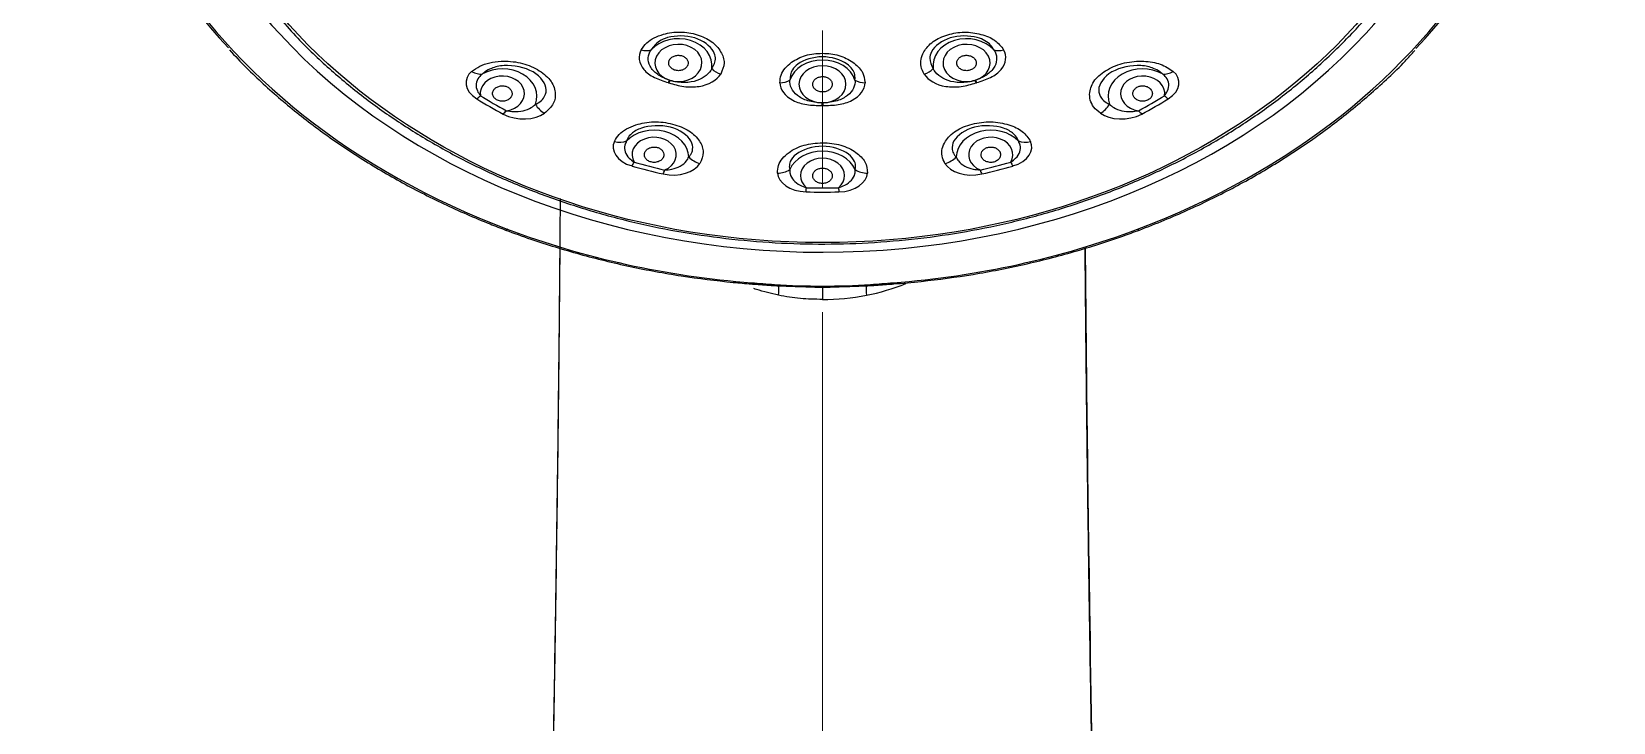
# Model space of a CAD drawing. Extents: x 0 to 1128, y 0 to 827.
# Drawn here: x 426.6 to 507.9, y 480.9 to 516.4 of the extents above; entities that cross this region are included whole.
import ezdxf

# ---------------------------------------------------------------- set-up
doc = ezdxf.new("R2010")
doc.units = 0
doc.header["$LTSCALE"] = 4
doc.header["$MEASUREMENT"] = 0
doc.linetypes.add('CENTER2', pattern=[28.575, 19.05, -3.175, 3.175, -3.175])
doc.layers.add('1', color=7, linetype='CONTINUOUS')
doc.layers.add('Cneter', color=1, linetype='CENTER2', lineweight=13)

msp = doc.modelspace()

# ---------------------------------------------------------------- linework, layer by layer
at = {"layer": '1', "color": 7, "linetype": 'Continuous'}
for p, q in [((451.022, 506.233), (451.02, 506.231)), ((483.424, 506.231), (483.423, 506.233)), ((467.222, 503.245), (467.222, 503.306)), ((467.222, 503.281), (467.222, 502.622))]:
    msp.add_line(p, q, dxfattribs=at)
for centre, major_axis, ratio, start_param, end_param in [((467.222, 533.13), (37.699, 0), 0.790155, 5.156583, 10.55138), ((467.222, 533.413), (-37.999, 0), 0.790155, 5.627397, 6.920378), ((467.222, 533.413), (-37.999, 0), 0.790155, 2.502798, 3.799488), ((467.222, 532.322), (-34.52, 0), 0.790155, 0, 0.629497), ((467.222, 532.322), (-34.52, 0), 0.790155, 2.51406, 3.141593), ((467.222, 532.322), (-34.52, 0), 0.790155, 0.629497, 2.51406), ((459.817, 514.655), (-1.723, 0), 0.790155, 3.016187, 5.669392), ((459.817, 514.77), (1.209, 0), 0.790155, 4.358175, 10.61059), ((474.628, 514.655), (-1.723, 0), 0.790155, 3.755386, 6.408591), ((474.628, 514.77), (1.209, 0), 0.790155, 5.097374, 11.349788), ((457.988, 516.049), (0.697, -0.393), 0.730817, 4.998751, 5.695614), ((467.222, 513.562), (-1.723, 0), 0.790155, 3.385786, 6.038992), ((476.456, 516.049), (0.697, 0.393), 0.730817, 3.729164, 4.426027), ((449.377, 515.095), (0.645, -0.764), 0.716961, 5.188181, 5.86621), ((450.764, 513.2), (1.136, 0), 0.790155, 4.901912, 9.549414), ((450.764, 513.057), (-1.779, 0), 0.790155, 2.845971, 5.32217), ((462.036, 514.81), (0.676, -0.428), 0.72265, 4.385315, 5.082178), ((465.051, 514.365), (0.8, 0.023), 0.767163, 4.667088, 5.363952), ((467.222, 513.676), (1.209, 0), 0.790155, 4.727775, 10.980189), ((469.393, 514.365), (0.8, -0.023), 0.767163, 4.060826, 4.75769), ((472.408, 514.81), (0.676, 0.428), 0.72265, 4.3426, 5.039463), ((483.68, 513.057), (-1.779, 0), 0.790155, 4.102608, 6.578807), ((483.68, 513.2), (1.136, 0), 0.790155, 6.158549, 10.806051), ((485.067, 515.095), (0.645, 0.764), 0.716961, 3.558568, 4.236597), ((449.637, 513.702), (-0.521, -0.854), 0.374386, 0.706149, 1.020037), ((467.222, 531.099), (28.789, 0), 0.790155, 4.055273, 4.112868), ((459.363, 514.375), (0.235, 0.765), 0.221897, 3.851939, 4.086354), ((467.222, 529.888), (21.895, 0), 0.790155, 4.341933, 4.343647), ((459.397, 514.365), (-0.234, -0.765), 0.220918, 0.710031, 0.944446), ((467.222, 529.874), (21.709, 0), 0.790155, 4.341933, 4.343647), ((467.222, 529.874), (21.709, 0), 0.790155, 5.081131, 5.082845), ((475.047, 514.365), (-0.234, 0.765), 0.220918, 2.197146, 2.431561), ((475.082, 514.375), (0.235, -0.765), 0.221897, 5.338424, 5.572839), ((467.222, 529.888), (21.895, 0), 0.790155, 5.081131, 5.082845), ((467.222, 531.099), (28.789, 0), 0.790155, 5.31191, 5.369505), ((484.807, 513.702), (-0.521, 0.854), 0.374386, 2.121555, 2.435444), ((467.222, 531.129), (-29.098, 0), 0.790155, 0.91368, 0.971275), ((450.978, 512.932), (0.475, 0.88), 0.345831, 3.8289, 4.142788), ((453.081, 512.969), (0.575, -0.818), 0.690785, 4.621421, 5.29945), ((467.204, 513.212), (0.001, 0.8), 0.000525, 3.81824, 4.052655), ((467.222, 529.888), (21.895, 0), 0.790155, 4.711532, 4.713246), ((467.222, 529.874), (21.709, 0), 0.790155, 4.711532, 4.713246), ((467.241, 513.212), (0.001, -0.8), 0.000525, 5.372123, 5.606538), ((481.364, 512.969), (0.575, 0.818), 0.690785, 4.125328, 4.803357), ((483.466, 512.932), (0.475, -0.88), 0.345831, 5.28199, 5.595878), ((467.222, 531.129), (-29.098, 0), 0.790155, 2.170317, 2.227912), ((456.637, 511.537), (0.903, -0.429), 0.793988, 4.955273, 5.633302), ((458.57, 509.914), (-1.779, 0), 0.790155, 3.16013, 5.636329), ((458.57, 510.058), (1.136, 0), 0.790155, 5.216071, 9.863573), ((475.875, 509.914), (-1.779, 0), 0.790155, 3.788449, 6.264648), ((475.875, 510.058), (1.136, 0), 0.790155, 5.84439, 10.491892), ((477.807, 511.537), (0.903, 0.429), 0.793988, 3.791476, 4.469505), ((460.991, 510.419), (0.85, -0.528), 0.780226, 4.414727, 5.092756), ((467.222, 508.832), (-1.779, 0), 0.790155, 3.474289, 5.950489), ((467.222, 508.975), (1.136, 0), 0.790155, 5.530231, 10.177733), ((473.453, 510.419), (0.85, 0.528), 0.780226, 4.332022, 5.010051), ((457.541, 510.289), (-0.272, -0.962), 0.206104, 0.625999, 0.939888), ((467.222, 531.129), (-29.098, 0), 0.790155, 1.22784, 1.285435), ((467.222, 531.099), (28.789, 0), 0.790155, 4.369432, 4.427027), ((459.118, 509.885), (0.226, 0.974), 0.172536, 3.75865, 4.072539), ((464.933, 509.926), (0.998, 0.063), 0.815788, 4.636524, 5.314553), ((469.511, 509.926), (0.998, -0.063), 0.815788, 4.110225, 4.788254), ((467.222, 531.099), (28.789, 0), 0.790155, 4.997751, 5.055346), ((475.326, 509.885), (0.226, -0.974), 0.172536, 5.352239, 5.666127), ((467.222, 531.129), (-29.098, 0), 0.790155, 1.856158, 1.913753), ((476.903, 510.289), (-0.272, 0.962), 0.206104, 2.201705, 2.515593), ((466.393, 508.974), (-0.023, -1), 0.017648, 0.597374, 0.911263), ((467.222, 531.099), (28.789, 0), 0.790155, 4.683592, 4.741186), ((468.051, 508.974), (-0.023, 1), 0.017648, 2.23033, 2.544218), ((467.222, 531.129), (-29.098, 0), 0.790155, 1.541999, 1.599594), ((451.106, 506.654), (-0.176, -0.468), 0.263385, 6.189898, 6.831434), ((451.108, 506.656), (0.176, 0.468), 0.263385, 3.141918, 3.689886), ((467.222, 533.131), (37.703, 0), 0.790155, 4.268195, 4.615639), ((467.222, 533.131), (37.703, 0), 0.790155, 4.809139, 5.156583), ((483.337, 506.656), (-0.176, 0.468), 0.263385, 2.593299, 3.141268), ((483.338, 506.654), (-0.176, 0.468), 0.263385, 2.593344, 3.141249), ((463.599, 503.917), (0.038, 0.499), 0.059206, 3.108412, 3.643374), ((464.761, 503.83), (-0.035, -0.499), 0.073615, 6.279502, 6.784509), ((464.518, 501.666), (0.377, 1.964), 0.136214, 5.374418, 5.748618), ((469.926, 501.666), (-0.377, 1.964), 0.136214, 0.534568, 0.908768), ((469.683, 503.83), (0.035, -0.499), 0.073615, 5.781862, 6.286869), ((470.845, 503.917), (0.038, -0.499), 0.059206, 5.781404, 6.31666)]:
    msp.add_ellipse(centre, major_axis=major_axis, ratio=ratio, start_param=start_param, end_param=end_param, dxfattribs=at)
msp.add_ellipse((467.222, 532.108), major_axis=(33.622, 0), ratio=0.790155, dxfattribs=at)
for points, knots in [([(439.378, 517.022), (439.656, 516.69), (440.435, 515.812), (441.851, 514.468), (443.619, 513.003), (445.525, 511.651), (447.553, 510.416), (449.692, 509.305), (451.931, 508.325), (454.256, 507.482), (456.654, 506.779), (459.113, 506.222), (461.617, 505.812), (464.153, 505.553), (466.706, 505.446), (469.262, 505.492), (471.807, 505.69), (474.326, 506.038), (476.805, 506.537), (479.23, 507.181), (481.587, 507.969), (483.863, 508.895), (486.044, 509.954), (488.12, 511.141), (490.076, 512.448), (491.907, 513.868), (493.585, 515.399), (494.738, 516.574), (495.287, 517.257), (495.376, 517.37)], [0, 0, 0, 0, 0.02283, 0.061557, 0.100301, 0.139057, 0.177824, 0.216598, 0.255377, 0.29416, 0.332945, 0.371732, 0.410519, 0.449308, 0.488097, 0.526887, 0.565678, 0.60447, 0.643263, 0.682058, 0.720853, 0.759649, 0.798445, 0.83724, 0.876031, 0.914818, 0.953596, 0.992363, 1, 1, 1, 1]), ([(457.909, 515.45), (457.991, 515.57), (458.151, 515.803), (458.555, 516.075), (459.128, 516.293), (459.903, 516.41), (460.795, 516.254), (461.567, 515.898), (462.024, 515.362), (462.241, 514.761), (462.076, 514.389), (461.992, 514.2)], [0, 0, 0, 0, 0.087607, 0.169371, 0.250856, 0.377447, 0.501128, 0.621802, 0.747777, 0.872041, 1, 1, 1, 1]), ([(472.452, 514.2), (472.387, 514.326), (472.262, 514.569), (472.266, 514.966), (472.441, 515.413), (472.859, 515.895), (473.632, 516.248), (474.525, 516.402), (475.381, 516.269), (476.139, 515.966), (476.402, 515.624), (476.536, 515.45)], [0, 0, 0, 0, 0.087607, 0.169371, 0.250856, 0.377447, 0.501128, 0.621802, 0.747777, 0.872041, 1, 1, 1, 1]), ([(461.526, 514.485), (461.581, 514.568), (461.755, 514.83), (461.707, 515.456), (461.087, 515.924), (460.214, 516.19), (459.465, 516.187), (458.721, 515.863), (458.528, 515.602), (458.408, 515.44)], [0, 0, 0, 0, 0.080562, 0.253207, 0.499831, 0.500495, 0.747529, 0.843295, 1, 1, 1, 1]), ([(476.036, 515.44), (475.985, 515.524), (475.824, 515.79), (475.135, 516.19), (474.225, 516.19), (473.353, 515.922), (472.845, 515.534), (472.681, 514.932), (472.827, 514.656), (472.918, 514.485)], [0, 0, 0, 0, 0.080562, 0.253207, 0.499831, 0.500495, 0.747529, 0.843295, 1, 1, 1, 1]), ([(436.738, 515.45), (437.02, 515.134), (437.85, 514.252), (439.361, 512.885), (441.267, 511.364), (443.31, 509.958), (445.472, 508.67), (447.745, 507.508), (449.587, 506.706), (450.663, 506.289), (450.932, 506.188)], [0, 0, 0, 0, 0.078639, 0.224104, 0.369616, 0.515166, 0.660747, 0.806349, 0.951968, 1, 1, 1, 1]), ([(449.186, 514.334), (449.32, 514.431), (449.579, 514.62), (450.108, 514.795), (450.803, 514.884), (451.686, 514.83), (452.602, 514.46), (453.293, 513.911), (453.531, 513.269), (453.451, 512.647), (453.107, 512.342), (452.929, 512.185)], [0, 0, 0, 0, 0.087456, 0.169153, 0.25014, 0.377375, 0.499739, 0.622279, 0.749894, 0.871256, 1, 1, 1, 1]), ([(457.909, 515.45), (457.73, 515.133), (457.77, 514.753), (458.172, 514.278), (458.36, 514.137), (458.801, 513.916), (459.048, 513.837), (459.295, 513.761)], [0, 0, 0, 0, 0.5, 0.5, 0.75, 0.75, 1, 1, 1, 1]), ([(459.363, 513.885), (459.115, 513.963), (458.902, 514.069), (458.565, 514.317), (458.443, 514.458), (458.213, 514.893), (458.242, 515.196), (458.408, 515.44)], [0, 0, 0, 0, 0.25, 0.25, 0.5, 0.5, 1, 1, 1, 1]), ([(459.349, 514.911), (459.344, 514.899), (459.333, 514.874), (459.319, 514.822), (459.314, 514.755), (459.328, 514.674), (459.374, 514.573), (459.48, 514.463), (459.663, 514.382), (459.839, 514.369), (459.975, 514.392), (460.069, 514.426), (460.152, 514.474), (460.221, 514.533), (460.259, 514.584), (460.279, 514.62), (460.291, 514.644), (460.317, 514.712), (460.323, 514.828), (460.272, 514.947), (460.2, 515.027), (460.133, 515.079), (460.056, 515.12), (459.941, 515.158), (459.783, 515.174), (459.597, 515.135), (459.467, 515.06), (459.4, 514.991), (459.369, 514.946), (459.355, 514.923), (459.349, 514.911)], [0, 0, 0, 0, 0.015625, 0.03125, 0.0625, 0.09375, 0.125, 0.1875, 0.25, 0.3125, 0.34375, 0.375, 0.40625, 0.4375, 0.46875, 0.476562, 0.484375, 0.5, 0.5625, 0.625, 0.65625, 0.6875, 0.71875, 0.75, 0.8125, 0.875, 0.9375, 0.96875, 0.984375, 1, 1, 1, 1]), ([(465.033, 513.751), (465.042, 513.885), (465.061, 514.144), (465.279, 514.508), (465.681, 514.869), (466.32, 515.195), (467.213, 515.303), (468.105, 515.193), (468.81, 514.829), (469.332, 514.337), (469.385, 513.948), (469.412, 513.751)], [0, 0, 0, 0, 0.087607, 0.169371, 0.250856, 0.377447, 0.501128, 0.621802, 0.747777, 0.872041, 1, 1, 1, 1]), ([(468.894, 513.891), (468.896, 513.983), (468.903, 514.271), (468.508, 514.831), (467.688, 515.086), (466.752, 515.086), (466.078, 514.872), (465.59, 514.367), (465.566, 514.073), (465.55, 513.891)], [0, 0, 0, 0, 0.080562, 0.253207, 0.499831, 0.500495, 0.747529, 0.843295, 1, 1, 1, 1]), ([(474.162, 514.625), (474.168, 514.613), (474.182, 514.589), (474.216, 514.544), (474.269, 514.491), (474.348, 514.439), (474.469, 514.389), (474.64, 514.364), (474.845, 514.402), (474.986, 514.485), (475.066, 514.575), (475.108, 514.65), (475.128, 514.73), (475.128, 514.81), (475.113, 514.868), (475.097, 514.905), (475.085, 514.93), (475.047, 514.994), (474.953, 515.083), (474.813, 515.143), (474.692, 515.164), (474.599, 515.167), (474.506, 515.156), (474.388, 515.123), (474.258, 515.05), (474.153, 514.923), (474.122, 514.798), (474.131, 514.711), (474.146, 514.662), (474.156, 514.638), (474.162, 514.625)], [0, 0, 0, 0, 0.015625, 0.03125, 0.0625, 0.09375, 0.125, 0.1875, 0.25, 0.3125, 0.34375, 0.375, 0.40625, 0.4375, 0.46875, 0.476562, 0.484375, 0.5, 0.5625, 0.625, 0.65625, 0.6875, 0.71875, 0.75, 0.8125, 0.875, 0.9375, 0.96875, 0.984375, 1, 1, 1, 1]), ([(476.036, 515.44), (476.201, 515.197), (476.23, 514.892), (476.002, 514.46), (475.88, 514.319), (475.544, 514.07), (475.327, 513.962), (475.082, 513.885)], [0, 0, 0, 0, 0.5, 0.5, 0.75, 0.75, 1, 1, 1, 1]), ([(475.149, 513.761), (475.394, 513.837), (475.645, 513.916), (476.085, 514.138), (476.273, 514.279), (476.672, 514.751), (476.714, 515.134), (476.536, 515.45)], [0, 0, 0, 0, 0.25, 0.25, 0.5, 0.5, 1, 1, 1, 1]), ([(481.515, 512.185), (481.39, 512.288), (481.148, 512.486), (480.965, 512.86), (480.936, 513.331), (481.148, 513.906), (481.834, 514.455), (482.752, 514.829), (483.737, 514.89), (484.648, 514.746), (485.051, 514.474), (485.258, 514.334)], [0, 0, 0, 0, 0.087456, 0.169153, 0.25014, 0.377375, 0.499739, 0.622279, 0.749894, 0.871256, 1, 1, 1, 1]), ([(483.513, 506.188), (483.943, 506.35), (485.175, 506.836), (487.158, 507.728), (489.411, 508.916), (491.551, 510.23), (493.571, 511.659), (495.448, 513.204), (496.814, 514.462), (497.509, 515.225), (497.673, 515.411)], [0, 0, 0, 0, 0.077128, 0.223235, 0.369366, 0.515489, 0.6616, 0.807691, 0.953754, 1, 1, 1, 1]), ([(449.745, 514.209), (449.679, 514.152), (449.512, 514.008), (449.395, 513.706), (449.437, 513.368), (449.578, 513.171), (449.637, 513.089)], [0, 0, 0, 0, 0.200427, 0.49953, 0.790892, 1, 1, 1, 1]), ([(452.466, 512.647), (452.526, 512.678), (452.693, 512.762), (452.935, 512.994), (453.139, 513.508), (452.758, 514.072), (451.933, 514.545), (451.025, 514.721), (450.249, 514.535), (449.909, 514.359), (449.789, 514.249), (449.745, 514.209)], [0, 0, 0, 0, 0.046355, 0.127416, 0.254336, 0.50001, 0.500136, 0.746142, 0.872777, 0.954138, 1, 1, 1, 1]), ([(459.33, 513.751), (459.575, 513.676), (459.829, 513.601), (460.356, 513.527), (460.628, 513.527), (461.38, 513.647), (461.796, 513.89), (461.992, 514.2)], [0, 0, 0, 0, 0.25, 0.25, 0.5, 0.5, 1, 1, 1, 1]), ([(461.526, 514.485), (461.412, 514.227), (461.144, 513.995), (460.58, 513.806), (460.363, 513.768), (459.897, 513.764), (459.645, 513.8), (459.397, 513.874)], [0, 0, 0, 0, 0.5, 0.5, 0.75, 0.75, 1, 1, 1, 1]), ([(467.204, 512.721), (466.937, 512.723), (466.69, 512.761), (466.259, 512.897), (466.077, 512.993), (465.649, 513.33), (465.523, 513.619), (465.55, 513.891)], [0, 0, 0, 0, 0.25, 0.25, 0.5, 0.5, 1, 1, 1, 1]), ([(466.722, 513.674), (466.722, 513.661), (466.724, 513.635), (466.734, 513.583), (466.76, 513.518), (466.81, 513.448), (466.9, 513.366), (467.048, 513.294), (467.256, 513.271), (467.426, 513.308), (467.542, 513.369), (467.615, 513.427), (467.671, 513.496), (467.707, 513.571), (467.72, 513.629), (467.722, 513.668), (467.722, 513.694), (467.715, 513.765), (467.668, 513.875), (467.566, 513.971), (467.462, 514.025), (467.376, 514.054), (467.285, 514.07), (467.161, 514.074), (467.006, 514.043), (466.85, 513.954), (466.763, 513.847), (466.733, 513.763), (466.724, 513.713), (466.722, 513.687), (466.722, 513.674)], [0, 0, 0, 0, 0.015625, 0.03125, 0.0625, 0.09375, 0.125, 0.1875, 0.25, 0.3125, 0.34375, 0.375, 0.40625, 0.4375, 0.46875, 0.476562, 0.484375, 0.5, 0.5625, 0.625, 0.65625, 0.6875, 0.71875, 0.75, 0.8125, 0.875, 0.9375, 0.96875, 0.984375, 1, 1, 1, 1]), ([(468.894, 513.891), (468.922, 513.62), (468.793, 513.329), (468.368, 512.994), (468.187, 512.897), (467.757, 512.761), (467.505, 512.723), (467.241, 512.721)], [0, 0, 0, 0, 0.5, 0.5, 0.75, 0.75, 1, 1, 1, 1]), ([(472.452, 514.2), (472.649, 513.889), (473.062, 513.647), (473.819, 513.527), (474.09, 513.527), (474.618, 513.602), (474.866, 513.675), (475.114, 513.751)], [0, 0, 0, 0, 0.5, 0.5, 0.75, 0.75, 1, 1, 1, 1]), ([(475.047, 513.874), (474.797, 513.8), (474.55, 513.765), (474.083, 513.768), (473.866, 513.805), (473.298, 513.995), (473.032, 514.226), (472.918, 514.485)], [0, 0, 0, 0, 0.25, 0.25, 0.5, 0.5, 1, 1, 1, 1]), ([(484.699, 514.209), (484.655, 514.249), (484.534, 514.359), (484.193, 514.535), (483.417, 514.721), (482.51, 514.544), (481.685, 514.071), (481.304, 513.507), (481.51, 512.993), (481.752, 512.761), (481.918, 512.678), (481.978, 512.647)], [0, 0, 0, 0, 0.046355, 0.127416, 0.254336, 0.50001, 0.500136, 0.746142, 0.872777, 0.954138, 1, 1, 1, 1]), ([(484.807, 513.089), (484.866, 513.171), (485.007, 513.368), (485.05, 513.707), (484.932, 514.009), (484.765, 514.152), (484.699, 514.209)], [0, 0, 0, 0, 0.208279, 0.500324, 0.801781, 1, 1, 1, 1]), ([(450.359, 513.432), (450.354, 513.427), (450.345, 513.416), (450.326, 513.392), (450.299, 513.349), (450.272, 513.284), (450.261, 513.202), (450.274, 513.092), (450.346, 512.963), (450.505, 512.848), (450.679, 512.804), (450.821, 512.805), (450.925, 512.823), (451.02, 512.858), (451.089, 512.898), (451.13, 512.931), (451.152, 512.951), (451.165, 512.964), (451.174, 512.974), (451.183, 512.985), (451.199, 513.004), (451.24, 513.067), (451.267, 513.152), (451.263, 513.25), (451.237, 513.344), (451.165, 513.45), (451.027, 513.547), (450.852, 513.599), (450.663, 513.597), (450.517, 513.55), (450.422, 513.491), (450.38, 513.455), (450.362, 513.435), (450.359, 513.432)], [0, 0, 0, 0, 0.007812, 0.015625, 0.03125, 0.0625, 0.09375, 0.125, 0.1875, 0.25, 0.3125, 0.34375, 0.375, 0.40625, 0.4375, 0.453125, 0.460938, 0.46875, 0.472656, 0.476562, 0.484375, 0.5, 0.5625, 0.59375, 0.625, 0.6875, 0.75, 0.8125, 0.875, 0.9375, 0.96875, 0.996094, 1, 1, 1, 1]), ([(465.033, 513.751), (465.042, 513.409), (465.286, 513.07), (465.907, 512.747), (466.153, 512.671), (466.672, 512.591), (466.938, 512.588), (467.203, 512.588)], [0, 0, 0, 0, 0.5, 0.5, 0.75, 0.75, 1, 1, 1, 1]), ([(467.241, 512.588), (467.504, 512.588), (467.774, 512.591), (468.293, 512.671), (468.54, 512.748), (469.157, 513.07), (469.402, 513.41), (469.412, 513.751)], [0, 0, 0, 0, 0.25, 0.25, 0.5, 0.5, 1, 1, 1, 1]), ([(483.276, 512.968), (483.281, 512.963), (483.291, 512.952), (483.314, 512.931), (483.357, 512.897), (483.427, 512.856), (483.523, 512.822), (483.659, 512.799), (483.836, 512.813), (484.024, 512.897), (484.131, 513.014), (484.174, 513.121), (484.184, 513.204), (484.172, 513.287), (484.145, 513.351), (484.118, 513.392), (484.1, 513.415), (484.089, 513.428), (484.079, 513.439), (484.069, 513.449), (484.05, 513.466), (483.988, 513.517), (483.893, 513.564), (483.775, 513.591), (483.653, 513.6), (483.503, 513.579), (483.345, 513.505), (483.228, 513.389), (483.172, 513.247), (483.183, 513.122), (483.224, 513.033), (483.255, 512.99), (483.273, 512.971), (483.276, 512.968)], [0, 0, 0, 0, 0.007812, 0.015625, 0.03125, 0.0625, 0.09375, 0.125, 0.1875, 0.25, 0.3125, 0.34375, 0.375, 0.40625, 0.4375, 0.453125, 0.460938, 0.46875, 0.472656, 0.476562, 0.484375, 0.5, 0.5625, 0.59375, 0.625, 0.6875, 0.75, 0.8125, 0.875, 0.9375, 0.96875, 0.996094, 1, 1, 1, 1]), ([(450.978, 512.319), (451.097, 512.299), (451.382, 512.251), (451.845, 512.3), (452.233, 512.447), (452.4, 512.59), (452.466, 512.647)], [0, 0, 0, 0, 0.208279, 0.500324, 0.801781, 1, 1, 1, 1]), ([(481.978, 512.647), (482.045, 512.59), (482.212, 512.446), (482.6, 512.3), (483.061, 512.251), (483.347, 512.299), (483.466, 512.319)], [0, 0, 0, 0, 0.200427, 0.49953, 0.790892, 1, 1, 1, 1]), ([(456.524, 510.738), (456.597, 510.861), (456.739, 511.1), (457.13, 511.39), (457.711, 511.639), (458.531, 511.798), (459.533, 511.668), (460.419, 511.316), (460.942, 510.77), (461.17, 510.166), (461.008, 509.798), (460.924, 509.608)], [0, 0, 0, 0, 0.087456, 0.169153, 0.25014, 0.377375, 0.499739, 0.622279, 0.749894, 0.871256, 1, 1, 1, 1]), ([(460.348, 509.94), (460.385, 509.983), (460.488, 510.101), (460.583, 510.376), (460.505, 510.905), (459.885, 511.344), (458.916, 511.592), (458.02, 511.542), (457.427, 511.185), (457.216, 510.94), (457.168, 510.809), (457.15, 510.762)], [0, 0, 0, 0, 0.046355, 0.127416, 0.254336, 0.50001, 0.500136, 0.746142, 0.872777, 0.954138, 1, 1, 1, 1]), ([(473.52, 509.608), (473.457, 509.734), (473.335, 509.978), (473.352, 510.373), (473.553, 510.823), (474.02, 511.312), (474.901, 511.665), (475.906, 511.799), (476.822, 511.622), (477.571, 511.27), (477.802, 510.919), (477.92, 510.738)], [0, 0, 0, 0, 0.087456, 0.169153, 0.25014, 0.377375, 0.499739, 0.622279, 0.749894, 0.871256, 1, 1, 1, 1]), ([(477.294, 510.762), (477.276, 510.809), (477.228, 510.941), (477.016, 511.186), (476.423, 511.543), (475.527, 511.592), (474.558, 511.343), (473.938, 510.904), (473.861, 510.374), (473.956, 510.1), (474.059, 509.983), (474.096, 509.94)], [0, 0, 0, 0, 0.046355, 0.127416, 0.254336, 0.50001, 0.500136, 0.746142, 0.872777, 0.954138, 1, 1, 1, 1]), ([(457.15, 510.762), (457.115, 510.691), (457.027, 510.516), (457.054, 510.203), (457.239, 509.893), (457.452, 509.74), (457.541, 509.676)], [0, 0, 0, 0, 0.200427, 0.49953, 0.790892, 1, 1, 1, 1]), ([(464.909, 509.109), (464.914, 509.243), (464.925, 509.501), (465.139, 509.867), (465.55, 510.24), (466.227, 510.586), (467.217, 510.705), (468.211, 510.588), (468.967, 510.202), (469.481, 509.692), (469.517, 509.307), (469.535, 509.109)], [0, 0, 0, 0, 0.087456, 0.169153, 0.25014, 0.377375, 0.499739, 0.622279, 0.749894, 0.871256, 1, 1, 1, 1]), ([(476.903, 509.676), (476.992, 509.74), (477.205, 509.893), (477.391, 510.203), (477.417, 510.516), (477.329, 510.692), (477.294, 510.762)], [0, 0, 0, 0, 0.208279, 0.500324, 0.801781, 1, 1, 1, 1]), ([(458.094, 510.18), (458.091, 510.173), (458.086, 510.16), (458.078, 510.133), (458.069, 510.086), (458.069, 510.017), (458.09, 509.936), (458.146, 509.835), (458.265, 509.73), (458.461, 509.66), (458.643, 509.66), (458.778, 509.696), (458.87, 509.738), (458.947, 509.794), (458.997, 509.849), (459.023, 509.891), (459.036, 509.915), (459.043, 509.931), (459.048, 509.943), (459.053, 509.955), (459.06, 509.977), (459.075, 510.047), (459.067, 510.135), (459.025, 510.227), (458.963, 510.31), (458.853, 510.393), (458.685, 510.452), (458.497, 510.458), (458.319, 510.41), (458.198, 510.33), (458.13, 510.251), (458.105, 510.206), (458.095, 510.183), (458.094, 510.18)], [0, 0, 0, 0, 0.007812, 0.015625, 0.03125, 0.0625, 0.09375, 0.125, 0.1875, 0.25, 0.3125, 0.34375, 0.375, 0.40625, 0.4375, 0.453125, 0.460938, 0.46875, 0.472656, 0.476562, 0.484375, 0.5, 0.5625, 0.59375, 0.625, 0.6875, 0.75, 0.8125, 0.875, 0.9375, 0.96875, 0.996094, 1, 1, 1, 1]), ([(459.118, 509.272), (459.238, 509.282), (459.527, 509.305), (459.934, 509.463), (460.226, 509.695), (460.313, 509.871), (460.348, 509.94)], [0, 0, 0, 0, 0.208279, 0.500324, 0.801781, 1, 1, 1, 1]), ([(468.903, 509.291), (468.914, 509.339), (468.942, 509.473), (468.881, 509.752), (468.528, 510.228), (467.731, 510.489), (466.712, 510.489), (465.915, 510.227), (465.563, 509.751), (465.502, 509.472), (465.531, 509.339), (465.541, 509.291)], [0, 0, 0, 0, 0.046355, 0.127416, 0.254336, 0.50001, 0.500136, 0.746142, 0.872777, 0.954138, 1, 1, 1, 1]), ([(474.096, 509.94), (474.131, 509.87), (474.219, 509.695), (474.511, 509.463), (474.917, 509.306), (475.206, 509.282), (475.326, 509.272)], [0, 0, 0, 0, 0.200427, 0.49953, 0.790892, 1, 1, 1, 1]), ([(475.399, 509.935), (475.402, 509.929), (475.408, 509.916), (475.421, 509.891), (475.449, 509.848), (475.5, 509.792), (475.577, 509.737), (475.698, 509.681), (475.872, 509.651), (476.083, 509.685), (476.23, 509.77), (476.313, 509.862), (476.355, 509.939), (476.376, 510.02), (476.375, 510.088), (476.366, 510.133), (476.358, 510.159), (476.352, 510.175), (476.347, 510.187), (476.341, 510.199), (476.331, 510.22), (476.292, 510.284), (476.219, 510.351), (476.117, 510.406), (476.005, 510.444), (475.854, 510.461), (475.675, 510.43), (475.519, 510.348), (475.409, 510.226), (475.371, 510.105), (475.376, 510.01), (475.389, 509.962), (475.398, 509.939), (475.399, 509.935)], [0, 0, 0, 0, 0.007812, 0.015625, 0.03125, 0.0625, 0.09375, 0.125, 0.1875, 0.25, 0.3125, 0.34375, 0.375, 0.40625, 0.4375, 0.453125, 0.460938, 0.46875, 0.472656, 0.476562, 0.484375, 0.5, 0.5625, 0.59375, 0.625, 0.6875, 0.75, 0.8125, 0.875, 0.9375, 0.96875, 0.996094, 1, 1, 1, 1]), ([(465.541, 509.291), (465.541, 509.216), (465.541, 509.029), (465.708, 508.741), (466.019, 508.493), (466.283, 508.4), (466.393, 508.361)], [0, 0, 0, 0, 0.200427, 0.49953, 0.790892, 1, 1, 1, 1]), ([(466.722, 508.975), (466.722, 508.968), (466.723, 508.954), (466.725, 508.927), (466.735, 508.879), (466.762, 508.814), (466.814, 508.742), (466.907, 508.66), (467.06, 508.589), (467.275, 508.57), (467.448, 508.615), (467.562, 508.682), (467.633, 508.744), (467.684, 508.816), (467.71, 508.881), (467.719, 508.927), (467.721, 508.953), (467.722, 508.97), (467.722, 508.983), (467.721, 508.996), (467.72, 509.018), (467.707, 509.088), (467.665, 509.17), (467.589, 509.247), (467.498, 509.311), (467.36, 509.363), (467.177, 509.377), (466.997, 509.338), (466.846, 509.249), (466.762, 509.143), (466.729, 509.051), (466.722, 509.002), (466.722, 508.978), (466.722, 508.975)], [0, 0, 0, 0, 0.007812, 0.015625, 0.03125, 0.0625, 0.09375, 0.125, 0.1875, 0.25, 0.3125, 0.34375, 0.375, 0.40625, 0.4375, 0.453125, 0.460938, 0.46875, 0.472656, 0.476562, 0.484375, 0.5, 0.5625, 0.59375, 0.625, 0.6875, 0.75, 0.8125, 0.875, 0.9375, 0.96875, 0.996094, 1, 1, 1, 1]), ([(468.051, 508.361), (468.161, 508.4), (468.425, 508.493), (468.737, 508.741), (468.904, 509.03), (468.903, 509.217), (468.903, 509.291)], [0, 0, 0, 0, 0.208279, 0.500324, 0.801781, 1, 1, 1, 1]), ([(453.735, 507.812), (453.726, 506.404), (453.695, 502.439), (453.619, 495.235), (453.468, 484.619), (453.225, 471.096), (452.911, 456.645), (452.624, 444.981), (452.394, 436.181), (452.154, 427.628), (451.802, 416.165), (451.348, 402.874), (450.988, 393.372), (450.818, 388.875)], [0, 0, 0, 0, 0.04114, 0.114398, 0.202128, 0.329324, 0.467621, 0.566225, 0.617062, 0.682316, 0.773565, 0.892831, 1, 1, 1, 1]), ([(450.93, 506.186), (451.36, 506.025), (452.614, 505.576), (454.74, 504.923), (457.325, 504.292), (459.96, 503.808), (462.048, 503.547), (463.252, 503.443), (463.561, 503.419)], [0, 0, 0, 0, 0.108343, 0.313558, 0.518804, 0.724054, 0.929307, 1, 1, 1, 1]), ([(470.883, 503.419), (471.357, 503.455), (472.723, 503.58), (474.97, 503.885), (477.597, 504.396), (480.172, 505.054), (482.134, 505.68), (483.234, 506.081), (483.514, 506.186)], [0, 0, 0, 0, 0.108308, 0.313545, 0.518821, 0.724101, 0.929387, 1, 1, 1, 1]), ([(453.719, 505.271), (453.711, 504.256), (453.691, 501.987), (453.656, 498.573), (453.617, 495.198), (453.577, 492.116), (453.535, 489.196), (453.491, 486.268), (453.444, 483.311), (453.369, 478.874), (453.259, 472.893), (453.104, 465.309), (452.936, 457.704), (452.756, 450.121), (452.569, 442.687), (452.376, 435.484), (452.22, 429.985), (452.101, 425.951), (452.012, 423.033), (451.905, 419.581), (451.776, 415.582), (451.626, 411.067), (451.454, 406.042), (451.258, 400.516), (451.046, 394.734), (450.898, 390.796), (450.825, 388.875)], [0, 0, 0, 0, 0.029961, 0.066537, 0.09853, 0.12594, 0.153106, 0.17966, 0.206525, 0.2337, 0.299572, 0.365841, 0.432218, 0.495649, 0.558948, 0.619591, 0.675719, 0.695502, 0.719435, 0.747804, 0.780603, 0.817823, 0.85867, 0.903758, 0.953076, 1, 1, 1, 1]), ([(483.619, 388.875), (483.536, 391.048), (483.373, 395.394), (483.146, 401.645), (482.945, 407.356), (482.778, 412.256), (482.643, 416.357), (482.529, 419.902), (482.427, 423.173), (482.329, 426.438), (482.186, 431.284), (482.007, 437.694), (481.8, 445.616), (481.61, 453.364), (481.436, 460.908), (481.281, 468.133), (481.146, 474.972), (481.054, 480.072), (480.993, 483.754), (480.951, 486.39), (480.905, 489.475), (480.856, 493.005), (480.806, 496.931), (480.761, 501.078), (480.736, 503.875), (480.725, 505.261)], [0, 0, 0, 0, 0.053068, 0.106225, 0.152842, 0.1929, 0.226384, 0.253585, 0.280159, 0.307049, 0.334253, 0.400178, 0.466478, 0.532857, 0.596297, 0.659604, 0.720253, 0.776356, 0.796087, 0.819949, 0.848258, 0.881011, 0.91821, 0.95907, 1, 1, 1, 1]), ([(480.727, 505.272), (480.776, 499.12), (480.857, 492.681), (481.118, 476.1), (481.328, 465.725), (481.829, 444.303), (482.112, 433.383), (482.798, 411.226), (483.198, 400.036), (483.626, 388.875)], [0, 0, 0, 0, 0.181839, 0.181839, 0.454559, 0.454559, 0.72728, 0.72728, 1, 1, 1, 1]), ([(464.961, 502.833), (464.581, 502.926), (464.152, 503.031), (463.734, 503.163), (463.687, 503.178)], [0, 0, 0, 0, 0.885832, 1, 1, 1, 1]), ([(467.222, 502.622), (466.842, 502.629), (466.081, 502.642), (465.335, 502.769), (464.961, 502.833)], [0, 0, 0, 0, 0.498782, 1, 1, 1, 1])]:
    msp.add_open_spline(points, degree=3, knots=knots, dxfattribs=at)
for points, degree in [([(449.186, 514.334), (448.761, 513.975), (448.765, 513.342), (449.448, 512.926)], 3), ([(484.996, 512.926), (485.677, 513.341), (485.684, 513.974), (485.258, 514.334)], 3), ([(450.804, 512.147), (451.514, 511.764), (452.456, 511.852), (452.929, 512.185)], 3), ([(481.515, 512.185), (481.987, 511.853), (482.927, 511.762), (483.64, 512.147)], 3), ([(456.524, 510.738), (456.316, 510.3), (456.624, 509.706), (457.437, 509.477)], 3), ([(477.007, 509.477), (477.816, 509.705), (478.129, 510.298), (477.92, 510.738)], 3), ([(459.031, 509.068), (459.856, 508.876), (460.66, 509.183), (460.924, 509.608)], 3), ([(464.909, 509.109), (464.938, 508.649), (465.521, 508.167), (466.384, 508.147)], 3), ([(468.06, 508.147), (468.919, 508.167), (469.506, 508.648), (469.535, 509.109)], 3), ([(473.52, 509.608), (473.783, 509.184), (474.584, 508.875), (475.413, 509.068)], 3), ([(463.56, 503.419), (464.726, 503.331)], 1), ([(463.58, 503.479), (463.97, 503.449), (464.359, 503.419), (464.748, 503.392)], 3), ([(464.726, 503.331), (467.222, 503.245)], 1), ([(464.748, 503.392), (465.57, 503.334), (466.396, 503.306), (467.222, 503.306)], 3), ([(467.222, 503.306), (468.048, 503.306), (468.875, 503.334), (469.696, 503.392)], 3), ([(467.222, 503.245), (469.718, 503.331)], 1), ([(469.483, 502.833), (470.172, 502.974), (470.85, 503.179), (471.506, 503.436)], 3), ([(469.696, 503.392), (470.085, 503.419), (470.475, 503.449), (470.864, 503.479)], 3), ([(469.718, 503.331), (470.884, 503.419)], 1), ([(467.222, 502.622), (467.976, 502.622), (468.745, 502.682), (469.483, 502.833)], 3)]:
    msp.add_open_spline(points, degree=degree, dxfattribs=at)
at = {"layer": 'Cneter', "lineweight": 5, "ltscale": 0.5}
msp.add_open_spline([(467.222, 560.585), (467.222, 511.317), (467.222, 171.853)], degree=1, knots=[0, 0, 0.907863, 1, 1], dxfattribs=at)

doc.saveas('drawing.dxf')
